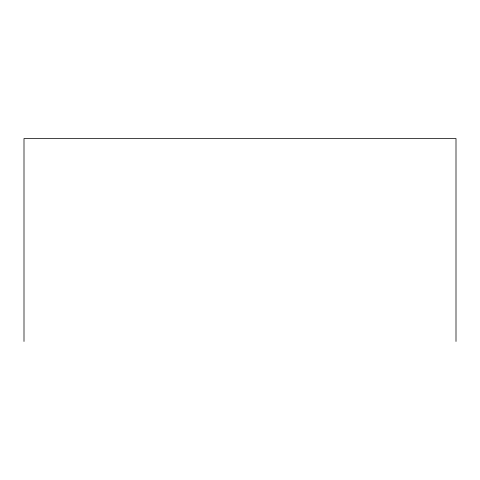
<?xml version="1.0" encoding="UTF-8"?>
<svg xmlns="http://www.w3.org/2000/svg" width="480" height="480" viewBox="0 0 480 480"><rect width="100%" height="100%" fill="white"/><g stroke="black" fill="none" stroke-linecap="round" stroke-linejoin="round"><path stroke-width="0.72" d="M456 341.46L456 138.54L24 138.54L24 341.46"/></g></svg>
